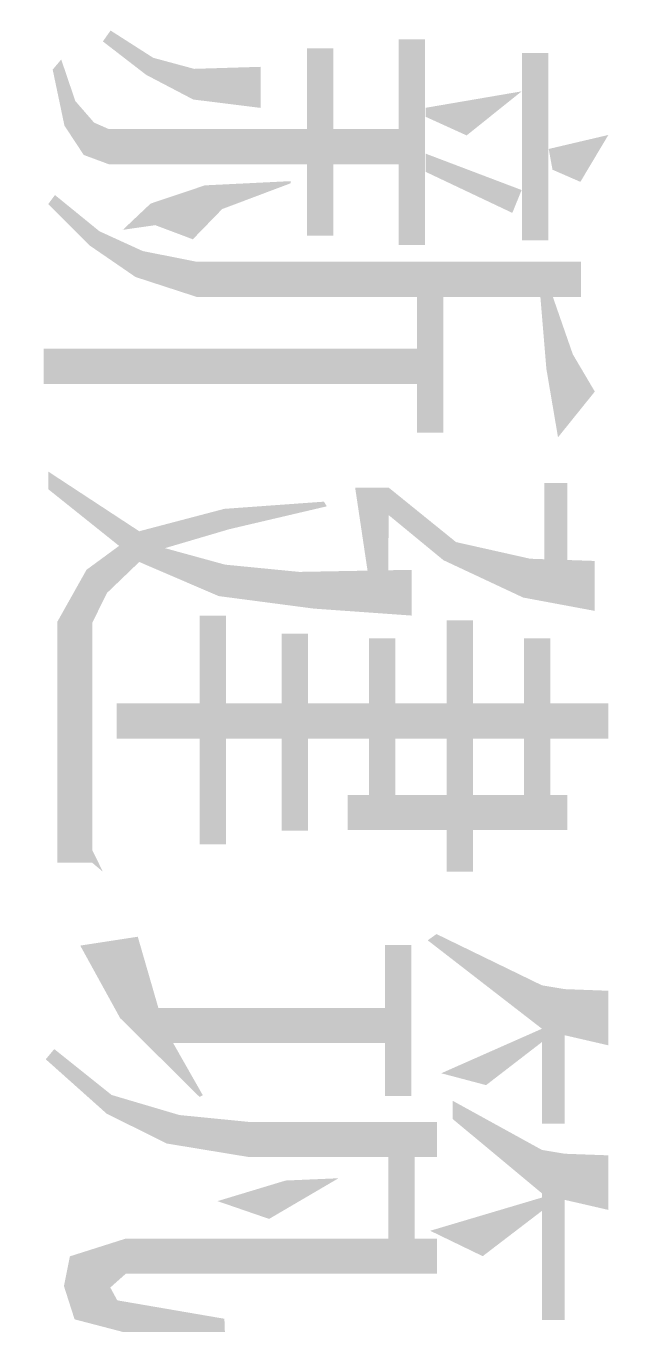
# Model space of a CAD drawing. Extents: x -160106 to 966792, y -663931 to 1550022.
# Drawn here: x -39353 to -39286.4, y -86419.9 to -86275.1 of the extents above; entities that cross this region are included whole.
import ezdxf
from ezdxf.enums import TextEntityAlignment as Align

# ---------------------------------------------------------------- set-up
doc = ezdxf.new("R2010")
doc.units = 0
doc.layers.add('0-cxFrame', color=155, linetype='Continuous')
doc.layers.add('0-cxText', color=131, linetype='Continuous', lineweight=25)
doc.styles.add('cx_tuming', font='simhei.ttf')
doc.styles.add('cx_tuqian1', font='')
doc.styles.add('黑体', font='simhei.ttf', dxfattribs={"height": 12})
doc.styles.get('cx_tuqian1').set_extended_font_data('SimSun')

# ---------------------------------------------------------------- blocks, each defined once
blk = doc.blocks.new('zjcx_TT(Dragon)')
at = {"color": 7}
for points, const_width in [([(-4256.171462768281, -3025.573449262185), (-4256.171462768281, -3631.667375826277)], 43.30992534160544), ([(-4800.195529382967, -3059.477154276334), (-4800.195529382967, -3533.08583355369)], 43.30992534160544), ([(-4143.506843028299, -3076.168209052645), (-4143.506843028299, -3346.876253705705)], 43.30992534160544), ([(-5079.249101424124, -3115.809464146383), (-4848.182311864861, -3115.809464146383)], 32.48244400620408), ([(-4357.882577811251, -3113.201486837585), (-4143.506843028299, -3113.201486837585)], 32.48244400620408), ([(-4380.311182666919, -3208.653456339613), (-4070.483478381997, -3208.653456339613)], 32.48244400620408), ([(-3740.574348819384, -3236.819611274637), (-3740.574348819384, -3468.388790346216)], 43.30992534160544), ([(-3596.874799104757, -3236.819611274637), (-3596.874799104757, -3620.66601360403)], 43.30992534160544), ([(-4800.195529382967, -3245.425936393673), (-4611.377972226182, -3245.425936393673)], 32.48244400620408), ([(-4693.00766199152, -3245.425936393673), (-4693.00766199152, -3721.903390710475)], 43.30992534160544), ([(-4963.627418057644, -3263.460714256624), (-4963.627418057644, -3641.417322966969)], 43.30992534160544), ([(-3881.100732701714, -3270.723316288786), (-3881.100732701714, -3592.948046383681)], 43.30992534160544), ([(-5095.940156200377, -3267.85454124934), (-4842.444761785446, -3267.85454124934)], 32.48244400620408), ([(-3740.574348819384, -3280.500953775831), (-3596.874799104757, -3280.500953775831)], 32.48244400620408), ([(-3980.247463497682, -3284.806393756298), (-3794.037883649697, -3284.806393756298)], 32.48244400620408), ([(-4357.882577811251, -3304.627021303168), (-4143.506843028299, -3304.627021303168)], 32.48244400620408), ([(-5084.986651503481, -3381.040756450966), (-4853.919861944159, -3381.040756450966)], 32.48244400620408), ([(-4363.620127890608, -3412.075686425669), (-4121.078238172631, -3412.075686425669)], 32.48244400620408), ([(-4386.048732746276, -3513.265206006821), (-4104.387183396379, -3513.265206006821)], 32.48244400620408), ([(-4378.706367217412, -3683.557373263407), (-4081.436983078951, -3683.557373263407)], 43.30992534160544)]:
    blk.add_lwpolyline(points, dxfattribs=dict(at, const_width=const_width))
for points in [[(-4920.328303802642, -3060.062069415348), (-4978.101840504445, -3025.573449262185), (-4935.288753978617, -3094.424050214468), (-4960.846931604785, -3099.118409370072)], [(-3856.638998235983, -3025.573449262185), (-3923.864016817708, -3025.573449262185), (-3869.000802835799, -3079.297781823203), (-3925.837197178567, -3079.297781823203)], [(-3653.869745877339, -3025.573449262185), (-3721.094764459063, -3025.573449262185), (-3666.231550477154, -3079.297781823203), (-3723.067944819923, -3079.297781823203)], [(-4605.640422146826, -3087.643309211591), (-4661.972732016817, -3042.264504038496), (-4689.869295033102, -3101.969602065859), (-4707.873132651614, -3069.387468049768)], [(-4391.786282825633, -3042.264504038496), (-4453.334547313163, -3042.264504038496), (-4408.239066344919, -3130.584960979177), (-4456.050576772192, -3121.988555471413)], [(-4707.873132651614, -3069.387468049768), (-4782.710800000059, -3095.425084894523), (-4689.869295033102, -3101.969602065859), (-4786.891682261892, -3110.071914067026)], [(-4453.334547313163, -3076.168209052645), (-4549.308112276893, -3076.168209052645), (-4455.44913588604, -3104.334363987902), (-4549.308112276893, -3104.334363987902)], [(-3760.134178635373, -3079.297781823203), (-3925.837197178567, -3079.297781823203), (-3760.134178635373, -3107.463936758228), (-3930.544707540248, -3107.46393675846)], [(-3518.113884379156, -3079.297781823203), (-3723.067944819923, -3079.297781823203), (-3518.113884379156, -3107.463936758228), (-3727.775455181545, -3107.46393675846)], [(-3877.037186775764, -3107.46393675846), (-3930.544707540248, -3107.46393675846), (-3985.985013577039, -3248.294711433351), (-3993.697330911818, -3237.52022650349)], [(-3807.599365655449, -3176.31453771051), (-3860.619079824828, -3107.46393675846), (-3822.204038584663, -3231.60365665704), (-3877.037186775764, -3107.46393675846)], [(-3674.267934417119, -3107.46393675846), (-3727.775455181545, -3107.46393675846), (-3765.87172871473, -3217.520579189528), (-3788.30033357034, -3217.520579189528)], [(-3596.874799104757, -3180.487301404588), (-3652.680227763776, -3107.46393675846), (-3628.170526810281, -3245.225625699619), (-3669.098334714712, -3107.46393675846)], [(-4977.537986381096, -3200.307928951457), (-5031.812878283206, -3132.500518922694), (-5000.488186698465, -3250.90268874215), (-5011.557936948666, -3250.90268874215)], [(-4882.086016879184, -3143.975619081408), (-4910.252171814151, -3132.500518922694), (-4932.680776669818, -3250.90268874215), (-4955.109381525428, -3250.90268874215)], [(-4408.239066344919, -3130.584960979177), (-4456.050576772192, -3121.988555471413), (-4454.23566666845, -3228.87335745967), (-4476.550912220264, -3213.380645158701)], [(-4454.23566666845, -3228.87335745967), (-4476.550912220264, -3213.380645158701), (-4509.666857183212, -3296.281493915012), (-4543.570562197536, -3296.281493915012)], [(-4386.048732746276, -3268.11533898022), (-4442.381042616267, -3268.11533898022), (-4394.616982384992, -3388.795712786494), (-4439.842301131983, -3406.811758866068)], [(-4441.853792369424, -3296.920052681584), (-4543.570562197536, -3296.281493915012), (-4441.385281649709, -3322.515710967826), (-4543.570562197536, -3337.777793947607)], [(-3692.848364068428, -3358.351353864418), (-3690.058488546172, -3423.51667418424), (-3642.775199739553, -3443.893009593012), (-3664.682209133462, -3507.527655927464)], [(-4492.454206945142, -3492.922982998192), (-4520.620361880108, -3372.695229062811), (-4517.49078910955, -3499.182128539309), (-4526.357911959465, -3376.346397295129)], [(-4394.616982384992, -3388.795712786494), (-4439.842301131983, -3406.811758866068), (-4410.021053739358, -3506.042904023081), (-4448.783811219444, -3498.232339441543)], [(-4886.780376035022, -3501.790105848107), (-4918.597699202306, -3417.291641043266), (-4915.989721893508, -3523.175519780256), (-4921.205676511105, -3417.291641043266)], [(-5011.441691395419, -3454.324918828206), (-5062.036451186053, -3454.324918828206), (-5021.75448643032, -3537.405358389253), (-5059.537369921862, -3536.364708929555)], [(-3718.919386148569, -3468.388790346216), (-3762.229311490199, -3468.388790346216), (-3735.645120042784, -3570.040315229911), (-3770.751814564515, -3554.527523070341)], [(-4849.563861961709, -3537.950825677253), (-4886.780376035022, -3501.790105848107), (-4893.554634308093, -3590.032859359402), (-4915.989721893508, -3523.175519780256)], [(-4469.07759827323, -3572.28016640828), (-4492.454206945142, -3492.922982998192), (-4489.907307238027, -3604.058160136454), (-4517.49078910955, -3499.182128539309)], [(-4410.021053739358, -3506.042904023081), (-4448.783811219444, -3498.232339441543), (-4452.079573692929, -3604.02245516004), (-4469.07759827323, -3572.28016640828)], [(-3503.611120492802, -3498.430821975227), (-3519.77051871107, -3499.005903515499), (-3503.611120492802, -3624.512795646675), (-3542.471771569923, -3631.131016070023)], [(-5021.75448643032, -3537.405358389253), (-5059.537369921862, -3536.364708929555), (-5052.134961642965, -3595.445288780145), (-5073.155580303399, -3586.806158577092)], [(-4866.985662367952, -3584.317614618223), (-4849.563861961709, -3537.950825677253), (-4861.209756867727, -3624.292504452635), (-4893.554634308093, -3590.032859359402)], [(-4778.54056671221, -3533.08583355369), (-4821.850492053782, -3533.08583355369), (-4803.109063734533, -3608.594163564499), (-4835.128062600794, -3599.819021425908)], [(-3793.013334238494, -3529.556748700095), (-3795.155145162134, -3525.654429221293), (-3890.011448613368, -3627.494612132199), (-3879.641522638092, -3573.756920443149)], [(-3735.645120042784, -3570.040315229911), (-3770.751814564515, -3554.527523070341), (-3772.418290770671, -3644.181844631908), (-3795.437005151005, -3638.033846537583)], [(-5052.134961642965, -3595.445288780145), (-5073.155580303399, -3586.806158577092), (-5093.332178891578, -3648.880026064347), (-5106.764460330654, -3639.375413562404)], [(-4452.079573692929, -3604.02245516004), (-4469.07759827323, -3572.28016640828), (-4541.666318033705, -3716.165840631118), (-4563.391189744347, -3716.165840631118)], [(-3879.641522638092, -3573.756920443149), (-3990.418575001997, -3605.848400469171), (-3890.011448613368, -3627.494612132199), (-3979.485453138186, -3676.765464779688)], [(-4803.109063734533, -3608.594163564499), (-4835.128062600794, -3599.819021425908), (-4841.953307701449, -3665.208340934245), (-4859.447678845841, -3653.104069445049)], [(-4413.858337377489, -3643.844187094597), (-4452.079573692929, -3604.02245516004), (-4442.419521945645, -3669.04593350878), (-4471.913711797388, -3628.850541182328)], [(-3575.219836433942, -3620.66601360403), (-3618.529761775571, -3620.66601360403), (-3558.233046053909, -3639.727762048598), (-3596.685660530697, -3689.520474398509)], [(-3560.013202840637, -3696.866808546009), (-3542.471771569923, -3631.131016070023), (-3596.685660530697, -3689.520474398509), (-3558.233046053909, -3639.727762048598)], [(-3519.066897007695, -3683.744711743668), (-3503.611120492802, -3624.512795646675), (-3560.013202840637, -3696.866808546009), (-3542.471771569923, -3631.131016070023)], [(-4941.972455386829, -3641.417322966969), (-4985.282380728459, -3641.417322966969), (-4953.461292169581, -3672.447022662265), (-4993.297194961226, -3659.712451591156)], [(-4377.229780242371, -3661.902410592651), (-4413.858337377489, -3643.844187094597), (-4378.057510154671, -3705.212335934164), (-4442.419521945645, -3669.04593350878)], [(-4081.436983078951, -3661.902410592651), (-4070.483478381997, -3648.880026064347), (-4081.436983078951, -3705.212335934164), (-4097.044817867514, -3661.902410592651)], [(-3772.418290770671, -3644.181844631908), (-3795.437005151005, -3638.033846537583), (-3839.416688822734, -3719.295413401676), (-3851.994267024857, -3708.801928488072)], [(-4953.461292169581, -3672.447022662265), (-4993.297194961226, -3659.712451591156), (-4989.567632501072, -3696.255437504966), (-5019.901392141997, -3682.862013976555)], [(-4841.953307701449, -3665.208340934245), (-4859.447678845841, -3653.104069445049), (-4893.039521576138, -3716.165840631118), (-4904.089825141826, -3707.966099210782)], [(-4989.567632501072, -3696.255437504966), (-5019.901392141997, -3682.862013976555), (-5058.565627881617, -3710.757226054091), (-5071.094836606702, -3700.238531219773)]]:
    blk.add_solid(points, dxfattribs=at)
blk = doc.blocks.new('zjcx_T2(Dragon)')
at = {"layer": '0-cxFrame'}
blk.add_blockref('zjcx_TT(Dragon)', (0, 40000), dxfattribs=at)
blk = doc.blocks.new('TK22.A2 L(Dragon)')
at = {"layer": '0-cxFrame', "xscale": 0.01, "yscale": 0.01, "zscale": 0.01}
blk.add_blockref('zjcx_T2(Dragon)', (-10, 10), dxfattribs=at)
at = {"style": '黑体', "flags": 4}
blk.add_attdef('图幅', text='', height=3.3, dxfattribs=at).set_placement((-40, 3), align=Align.RIGHT)
at = {"layer": '0-cxText', "flags": 4}
for tag, height, style, p in [('建设单位', 3.5, 'cx_tuming', (-45, 240)), ('项目名称', 3.5, 'cx_tuming', (-45, 210)), ('子项名称', 3.5, 'cx_tuming', (-45, 180)), ('工程编号', 3.3, 'cx_tuqian1', (-35, 165)), ('图名1', 3.5, 'cx_tuming', (-45, 87)), ('图名2', 3.5, 'cx_tuming', (-45, 79)), ('图名3', 3.5, 'cx_tuming', (-45, 71)), ('出图日期', 3.3, 'cx_tuqian1', (-39, 60)), ('专业', 3.3, 'cx_tuqian1', (-55, 52)), ('版次', 3.3, 'cx_tuqian1', (-20, 44)), ('图号', 3.3, 'cx_tuqian1', (-55, 44))]:
    blk.add_attdef(tag, text='', height=height, dxfattribs=dict(at, style=style)).set_placement(p, align=Align.MIDDLE)
at = {"layer": 'Defpoints', "color": 6, "flags": 4}
for tag, height, style, p in [('tufu', 3.3, '黑体', (-12, 12)), ('dwfname', 4, 'cx_tuqian1', (-80, 3))]:
    blk.add_attdef(tag, text='', height=height, dxfattribs=dict(at, style=style)).set_placement(p, align=Align.RIGHT)

msp = doc.modelspace()

# ---------------------------------------------------------------- block references
at = {"layer": '0-cxFrame', "xscale": 9, "yscale": 9, "zscale": 9, "rotation": 270}
msp.add_blockref('TK22.A2 L(Dragon)', (-42706.08995046024, -86825.1863097728), dxfattribs=at)

doc.saveas('drawing.dxf')
